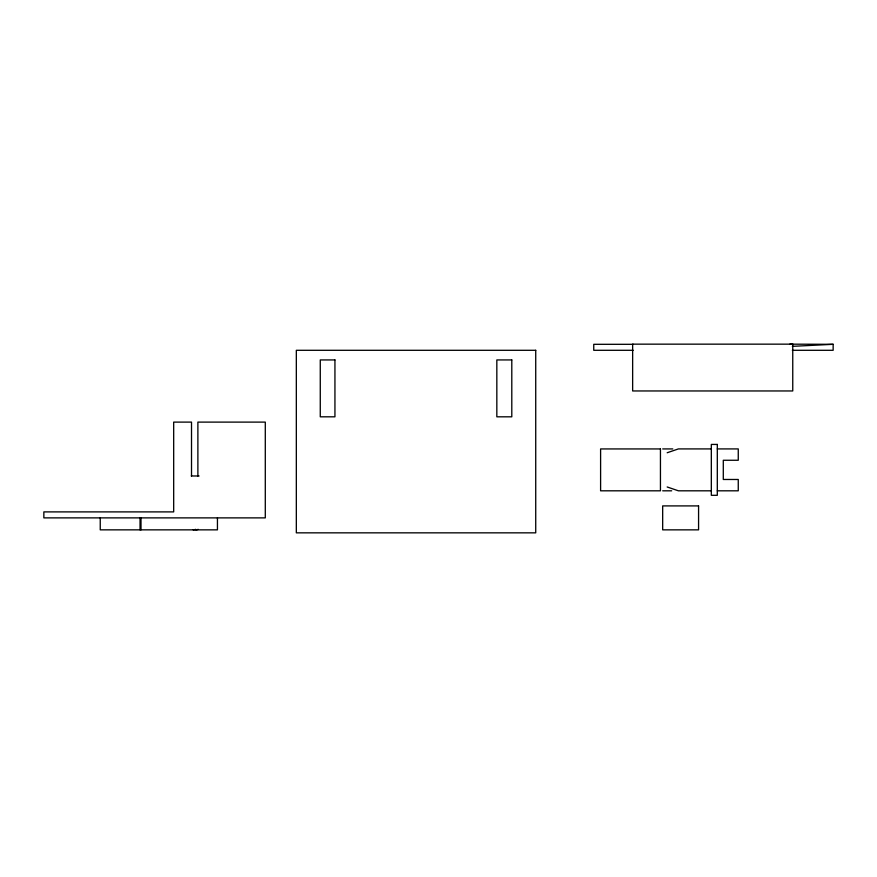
<?xml version="1.0" encoding="UTF-8"?>
<svg xmlns="http://www.w3.org/2000/svg" width="877" height="877" viewBox="0 0 877 877"><rect width="100%" height="100%" fill="white"/><g stroke="black" fill="none" stroke-linecap="round" stroke-linejoin="round"><path stroke-width="1.32" d="M667.178 452.751L678.403 448.914L711.324 448.914M792.348 346.349L833.15 344.31L833.15 350.296L792.348 350.296M633.194 344.31L593.751 344.31L593.751 350.296L633.194 350.296M789.815 344.157L833.15 344.31M717.309 448.914L738.259 448.914L738.259 460.261L723.295 460.261L723.295 479.478L738.259 479.478L738.259 490.813L717.309 490.813M662.694 448.925L672.791 448.925M191.263 475.981L199.079 475.981M662.694 490.813L671.672 490.813M711.324 490.813L678.403 490.813L667.178 486.976M217.441 517.879L217.441 529.851L100.241 529.851L100.241 517.879M197.884 475.981L197.884 422.111L265.292 422.111L265.292 517.879L43.85 517.879L43.85 511.894L173.679 511.894L173.679 422.111L191.515 422.111L191.515 475.981M141 517.879L141 529.851M140.046 517.879L140.046 529.851M195.582 529.324A5.986 5.887 89.7 0 1 193.192 529.851M198.169 529.324A5.986 5.887 89.7 0 1 195.768 529.851M792.753 344.157L632.646 344.157L632.646 390.956L792.753 390.956L792.753 344.157M535.726 350.296L296.327 350.296L296.327 532.843L535.726 532.843L535.726 350.296M334.937 359.932L320.269 359.932L320.269 416.816L334.937 416.816L334.937 359.932M511.795 359.932L496.831 359.932L496.831 416.816L511.795 416.816L511.795 359.932M717.309 444.431L711.324 444.431L711.324 495.308L717.309 495.308L717.309 444.431M660.447 448.936L600.602 448.936L600.602 490.813L660.447 490.813L660.447 448.914M698.574 505.908L662.672 505.908L662.672 529.851L698.574 529.851L698.574 505.908"/></g></svg>
